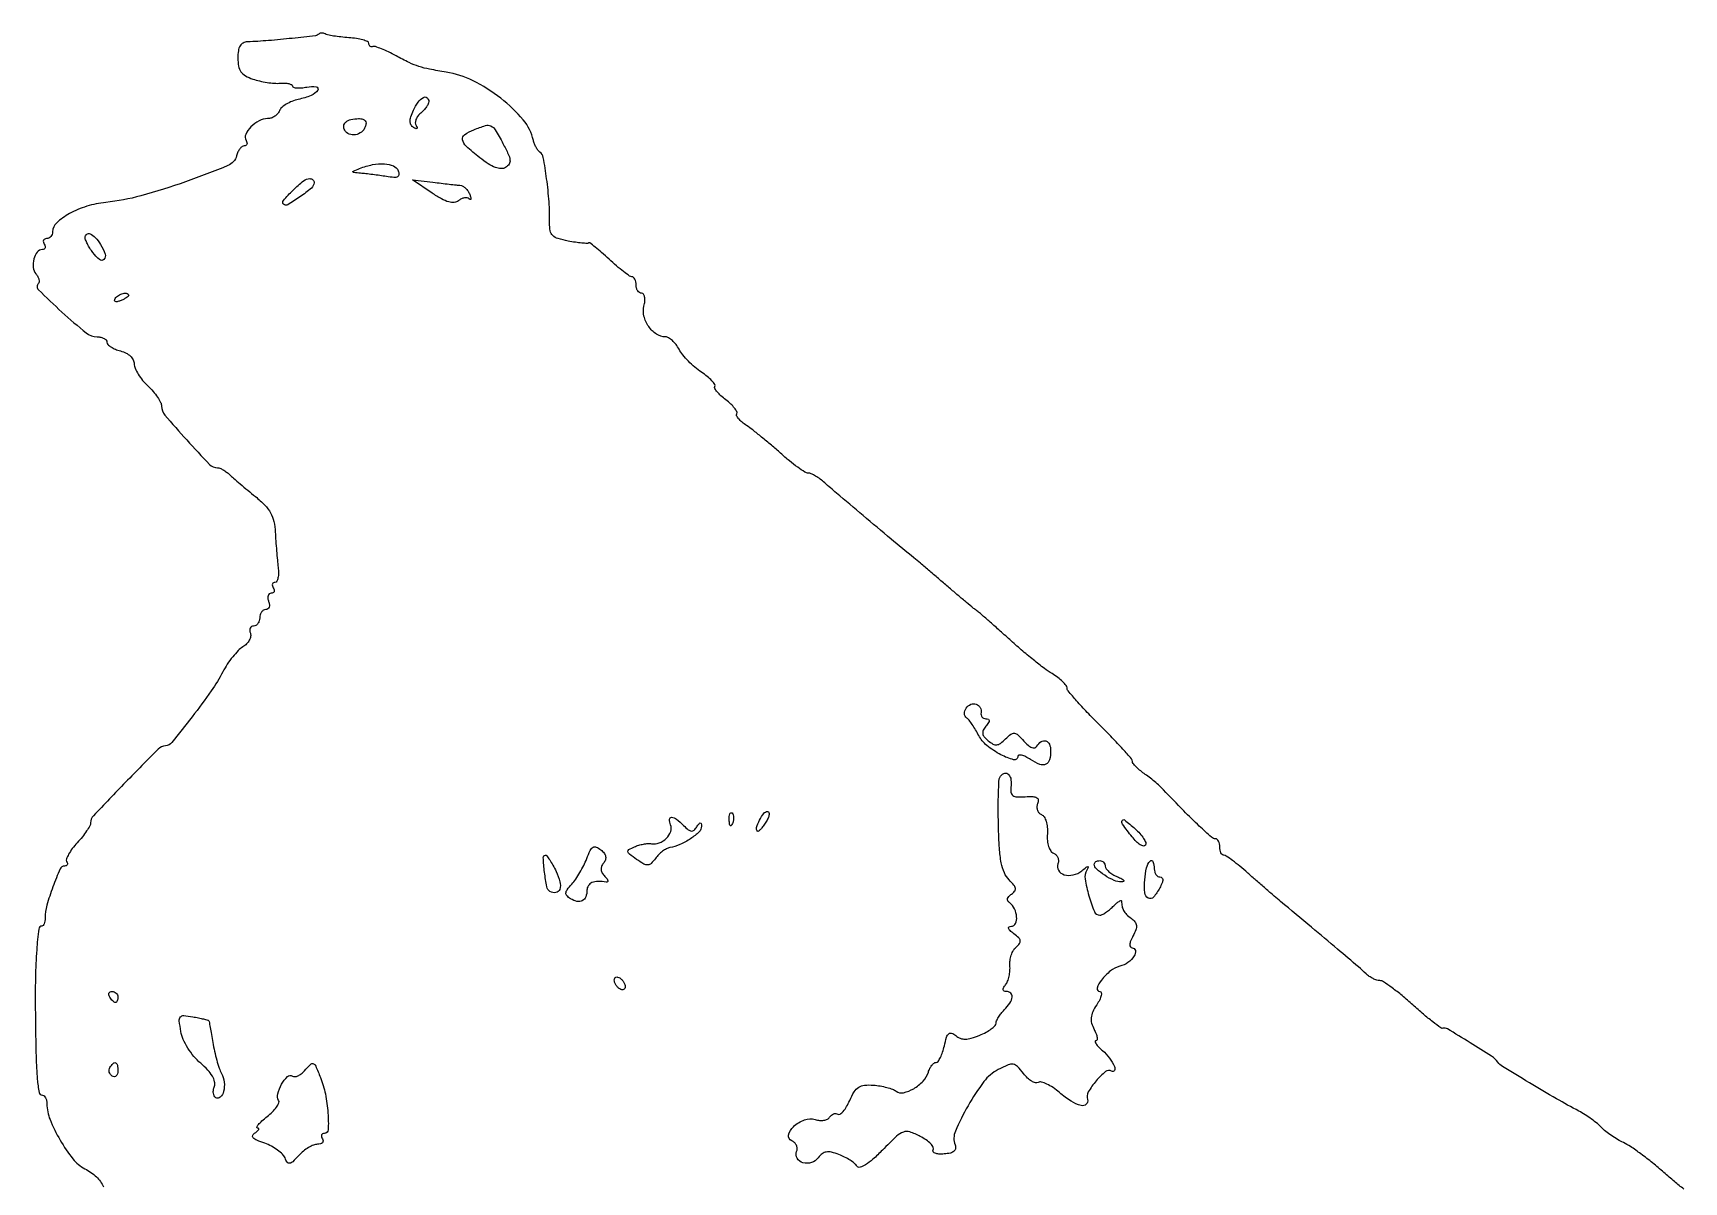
# Model space of a CAD drawing. Extents: x 1 to 394, y 0 to 447.
# Drawn here: x 28.4 to 331.1, y 236.1 to 446.7 of the extents above; entities that cross this region are included whole.
import ezdxf

# ---------------------------------------------------------------- set-up
doc = ezdxf.new("R2010")
doc.units = 0

msp = doc.modelspace()

# ---------------------------------------------------------------- linework, layer by layer
msp.add_lwpolyline([(331.085466, 234.774026, -0.00987), (329.342385, 236.175226, -0.006682), (327.409663, 237.83711, 0.010893), (325.346571, 239.581092, 0.010866), (323.207839, 241.235009, 0.010759), (321.279001, 242.597539, 0.041456), (320, 243.314014, -0.02561), (318.933101, 243.868062, -0.018114), (317.79375, 244.592588, -0.018343), (316.752929, 245.366414, -0.036378), (316, 246.066042, 0.033245), (315.236699, 246.784261, 0.015308), (314.156315, 247.619122, 0.015085), (312.962089, 248.431091, 0.02021), (311.830007, 249.089137, -0.00919), (307.726063, 251.355168, -0.004971), (302.756045, 254.286052, -0.001809), (297.820016, 257.287829, -0.094583), (297, 258.034477, 0.088034), (295.826631, 259.131072, 0.005778), (291.891158, 261.622707, 0.003243), (287.732446, 264.151748, 0.204706), (286.902064, 264.265429, -0.230333), (286.509649, 264.338863, -0.00591), (285.039791, 265.455283, -0.011395), (283.324083, 266.854641, -0.00739), (281.402064, 268.546369, 0.011056), (279.438496, 270.24928, 0.015155), (277.593776, 271.686914, 0.011845), (276.014958, 272.785705, 0.146192), (275.321429, 272.995681, -0.08061), (274.775667, 273.086298, -0.035813), (274.100893, 273.369207, -0.034257), (273.414025, 273.778222, -0.039146), (272.821429, 274.261194, 0.013999), (271.428867, 275.517697, 0.001093), (267.612221, 278.757932, 0.001405), (262.83268, 282.774714, 0.000853), (257.158253, 287.5, -0.003766), (255.982251, 288.490956, -0.00152), (254.391559, 289.860372, -0.001504), (252.688097, 291.344903, -0.001908), (251.124087, 292.726797, 0.009217), (249.681197, 293.964594, 0.012899), (248.344263, 295.012539, 0.009239), (247.202434, 295.828625, 0.143761), (246.75, 295.976797, -0.187715), (246.46346, 296.098634, -0.085233), (246.220313, 296.433809, -0.066597), (246.055309, 296.924257, -0.047922), (246, 297.5, 0.049816), (245.942669, 298.073999, 0.069803), (245.771803, 298.559375, 0.08996), (245.519734, 298.885981, 0.185604), (245.223157, 299, -0.184019), (244.485092, 299.281156, -0.006859), (242.255623, 301.323611, -0.01007), (239.399144, 304.12413, -0.004232), (235.665672, 308, 0.019221), (234.970473, 308.679714, 0.009487), (234.038871, 309.491411, 0.009399), (233.038951, 310.298278, 0.013549), (232.122529, 310.970759, -0.021737), (231.309816, 311.587859, -0.028038), (230.623493, 312.225904, -0.028093), (230.12671, 312.804339, -0.164827), (230, 313.17827, 0.180993), (229.824737, 313.646581, 0.004223), (228.2375, 315.439353, 0.008821), (226.299415, 317.516611, 0.005803), (224, 319.840987, -0.007089), (221.700847, 322.177086, -0.010557), (219.7625, 324.290844, -0.005924), (218.203747, 326.107375, -0.176119), (218, 326.667869, 0.176047), (217.836104, 327.11893, 0.029204), (217.192187, 327.802636, 0.02899), (216.303031, 328.55005, 0.022041), (215.25, 329.265788, -0.02404), (213.861863, 330.217429, -0.007184), (211.839063, 331.798395, -0.007186), (209.616005, 333.641192, -0.00772), (207.5, 335.504404, 0.002011), (205.510658, 337.296819, 0.002597), (203.669226, 338.925471, 0.001969), (202.113857, 340.276001, 0.02293), (201.480343, 340.773008, -0.016837), (200.870958, 341.239209, -0.002038), (199.570146, 342.314571, -0.00242), (198.035308, 343.606609, -0.001991), (196.409401, 345, 0.001287), (194.679671, 346.486596, 0.001069), (192.832122, 348.059375, 0.001079), (191.133518, 349.492821, 0.002922), (189.92047, 350.5, -0.002027), (185.764412, 353.938174, -0.001059), (180.615035, 358.251895, -0.000805), (175.732776, 362.372928, -0.006904), (173.57729, 364.25, 0.023884), (172.751128, 364.921527, 0.025814), (171.885188, 365.492753, 0.026508), (171.097825, 365.90118, 0.101258), (170.561439, 366.023203, -0.137927), (169.947399, 366.210446, -0.013128), (168.636798, 367.100088, -0.015976), (167.109456, 368.272213, -0.011929), (165.5, 369.656614, 0.006601), (163.804172, 371.147038, 0.006014), (162.016585, 372.639891, 0.006026), (160.386631, 373.93578, 0.019336), (159.258586, 374.742796, -0.028931), (158.431237, 375.359017, -0.044672), (157.80235, 375.990308, -0.055358), (157.433846, 376.548368, -0.262431), (157.448706, 376.917004, 0.266576), (157.461267, 377.30293, 0.045163), (157.042219, 377.944264, 0.03898), (156.355274, 378.686178, 0.025458), (155.458938, 379.43356, -0.024182), (154.560966, 380.178434, -0.037261), (153.869378, 380.912697, -0.042302), (153.440072, 381.545035, -0.272848), (153.447796, 381.915532, 0.300442), (153.436561, 382.288063, 0.03653), (152.891225, 382.952993, 0.033636), (152.051519, 383.725313, 0.021159), (150.97712, 384.515378, -0.029526), (149.784933, 385.423163, -0.022281), (148.585001, 386.550866, -0.022712), (147.549806, 387.715914, -0.047445), (146.879163, 388.725786, 0.039733), (146.320391, 389.595975, 0.044467), (145.649565, 390.33195, 0.049467), (144.971544, 390.840937, 0.137123), (144.402449, 391, -0.146661), (142.752542, 391.494592, -0.094524), (141.310469, 392.895663, -0.091288), (140.44792, 394.78009, -0.123901), (140.446724, 396.643756, 0.037974), (140.603748, 397.55855, 0.068515), (140.571314, 398.317033, 0.105537), (140.365849, 398.817099, 0.247542), (140.019052, 399, -0.145579), (139.63044, 399.115597, -0.099274), (139.299347, 399.440625, -0.083326), (139.076193, 399.926589, -0.066148), (139, 400.5, 0.048007), (138.944722, 401.074398, 0.067737), (138.779687, 401.560734, 0.087599), (138.536438, 401.889382, 0.190429), (138.25, 402.004627, -0.153683), (137.802168, 402.148648, -0.010228), (136.702978, 402.961224, -0.013998), (135.41802, 404.011061, -0.009976), (134.036734, 405.254627, 0.00822), (132.687653, 406.477805, 0.013574), (131.504162, 407.460376, 0.007177), (130.5042, 408.222771, 0.370835), (130.278522, 408.206227, -0.213975), (130.033389, 408.113451, -0.008541), (129.058686, 408.188515, -0.013733), (127.881004, 408.3322, -0.009144), (126.540066, 408.558461, -0.026772), (124.68941, 409.009341, -0.119986), (123.73478, 409.570392, -0.153095), (123.269161, 410.429228, -0.052808), (123.144402, 411.852234, 0.021838), (123.044493, 415.754035, 0.01677), (122.606938, 419.995169, 0.010283), (121.996522, 423.853507, 0.193143), (121.357863, 424.87432, -0.073434), (121.005281, 425.220861, -0.034596), (120.655455, 425.756832, -0.033341), (120.360296, 426.379829, -0.040045), (120.171345, 427, 0.122391), (118.309756, 430.764321, 0.050884), (114.195489, 434.724201, 0.049778), (109.10579, 437.951647, 0.07797), (104.179134, 439.529931, -0.009007), (101.137508, 440.059611, -0.030887), (99.196001, 440.559878, -0.033666), (97.41782, 441.272673, -0.012256), (95, 442.510169, 0.01254), (93.604751, 443.22329, 0.01696), (92.307812, 443.79238, 0.013986), (91.217128, 444.192502, 0.148887), (90.75, 444.205603, -0.104673), (90.464062, 444.188719, -0.129964), (90.220313, 444.294107, -0.127763), (90.057697, 444.507982, -0.099307), (90, 444.795613, 0.297948), (89.78821, 445.119476, 0.033848), (88.923684, 445.430001, 0.032148), (87.740168, 445.685837, 0.020346), (86.335946, 445.837987, -0.009589), (84.881918, 445.963961, -0.012119), (83.543621, 446.138704, -0.01025), (82.436942, 446.333884, -0.089867), (81.975426, 446.515188, 0.06909), (81.676579, 446.647075, 0.070726), (81.355515, 446.691153, 0.077518), (81.062025, 446.643938, 0.118338), (80.843106, 446.509772, -0.168152), (80.215045, 446.204669, -0.002366), (75.975711, 445.718017, -0.00722), (71.627289, 445.303125, -0.01025), (67.75, 445.069486, 0.109711), (66.953814, 444.859189, 0.141381), (66.406735, 444.341627, 0.098302), (66.09496, 443.449598, 0.035081), (66, 442.097825, 0.046024), (66.136897, 440.613754, 0.109627), (66.568203, 439.600264, 0.109486), (67.388145, 438.863579, 0.045836), (68.75, 438.251732, 0.025934), (69.967414, 437.903259, 0.018782), (71.353125, 437.637664, 0.019055), (72.691797, 437.48479, 0.038764), (73.75, 437.486788, -0.029099), (74.612213, 437.505066, -0.047066), (75.339062, 437.409265, -0.061556), (75.844007, 437.226049, -0.282086), (76, 436.971553, 0.333745), (76.175855, 436.737441, 0.052922), (76.778034, 436.629998, 0.041005), (77.633163, 436.639528, 0.023948), (78.648625, 436.78366, -0.079023), (80.375902, 436.837508, -0.563214), (80.649123, 436.223016, -0.145869), (79.420639, 435.24249, -0.041954), (77.072072, 434.51583, 0.039546), (75.919748, 434.165356, 0.041693), (74.858226, 433.642537, 0.045463), (74.030073, 433.036375, 0.121006), (73.614925, 432.438893, -0.087776), (73.284063, 431.888819, -0.066462), (72.754139, 431.422675, -0.065762), (72.113955, 431.107575, -0.081695), (71.459956, 431, 0.122534), (69.911424, 430.614719, 0.075434), (68.394824, 429.489574, 0.085457), (67.432702, 428.117159, 0.253878), (67.495259, 427.007671, -0.070599), (67.664056, 426.622059, -0.145715), (67.658268, 426.296003, -0.189605), (67.483713, 426.080985, -0.129246), (67.175648, 426, 0.161258), (66.780369, 425.869112, 0.066583), (66.371718, 425.470871, 0.056389), (66.01214, 424.887884, 0.046091), (65.762215, 424.198711, -0.236266), (64.185051, 422.399763, -0.011036), (56.401305, 419.426289, -0.018797), (48.236584, 416.853666, -0.040953), (41.787497, 415.641492, 0.048151), (38.300264, 414.934011, 0.052165), (35.110767, 413.583165, 0.059532), (32.786034, 411.910206, 0.20348), (32.031425, 410.25, -0.082909), (31.939326, 409.772594, -0.090576), (31.698145, 409.367188, -0.097845), (31.347402, 409.095874, -0.116353), (30.940983, 409, 0.108972), (30.586039, 408.921712, 0.182303), (30.3746, 408.70625, 0.161196), (30.343488, 408.3821, 0.082592), (30.5, 408, -0.072176), (30.666051, 407.617398, -0.147995), (30.656828, 407.29375, -0.188867), (30.478418, 407.080068, -0.126107), (30.166006, 407, 0.230466), (29.226173, 406.5425, 0.101368), (28.59284, 405.272841, 0.09098), (28.470455, 403.730782, 0.148697), (28.974071, 402.531243, -0.046072), (29.320066, 402.026202, -0.062351), (29.527149, 401.513735, -0.07816), (29.573084, 401.071444, -0.185298), (29.440591, 400.773924, 0.416636), (29.445358, 399.620086, 0.009906), (33.756753, 395.544214, 0.012964), (38.199104, 391.713602, 0.173114), (40.198409, 391, -0.052483), (40.8877, 390.927449, -0.072342), (41.470783, 390.711847, -0.092264), (41.862459, 390.393418, -0.177886), (42, 390.019052, 0.196992), (42.172385, 389.598489, 0.05533), (42.734375, 389.141941, 0.046776), (43.542915, 388.722843, 0.034719), (44.5, 388.410644, -0.056273), (45.492243, 388.03905, -0.070768), (46.294707, 387.475727, -0.082068), (46.818527, 386.791892, -0.12309), (47, 386.065906, 0.102798), (47.170664, 385.24459, 0.035396), (47.734375, 384.163169, 0.033407), (48.543295, 383.025445, 0.032949), (49.5, 382, -0.025987), (50.45689, 381.002546, -0.02923), (51.265625, 379.948018, -0.030404), (51.838297, 378.981751, -0.119113), (52, 378.312602, 0.17819), (52.602818, 376.67481, 0.008042), (56.630225, 372.096233, 0.007455), (60.821906, 367.618661, 0.203609), (62.278159, 367, -0.098466), (62.70056, 366.916001, -0.031419), (63.278787, 366.632812, -0.029974), (63.89855, 366.228386, -0.029325), (64.470295, 365.75, 0.010473), (65.200525, 365.090672, 0.002635), (66.417918, 364.048084, 0.002688), (67.822576, 362.870809, 0.002708), (69.236439, 361.711564, -0.029474), (70.950637, 360.145463, -0.065875), (72.002763, 358.732419, -0.072456), (72.59273, 357.182944, -0.042426), (72.859179, 355.211564, 0.004576), (72.954492, 353.58958, 0.003303), (73.089287, 351.782459, 0.003335), (73.240249, 350.066104, 0.007232), (73.384094, 348.75, -0.031417), (73.447942, 347.696186, -0.051491), (73.354148, 346.807813, -0.07037), (73.13235, 346.19752, -0.277215), (72.80347, 346, 0.131907), (72.503205, 345.919383, 0.190132), (72.334205, 345.70625, 0.143817), (72.331306, 345.382735, 0.069326), (72.5, 345, -0.079467), (72.659353, 344.617748, -0.157566), (72.63462, 344.29375, -0.184509), (72.43288, 344.078784, -0.113538), (72.090402, 344, 0.172457), (71.747127, 343.877971, 0.149855), (71.53372, 343.559375, 0.105471), (71.493584, 343.074174, 0.059765), (71.638374, 342.5, -0.06502), (71.77672, 341.926101, -0.112257), (71.719716, 341.440625, -0.151946), (71.480915, 341.121257, -0.158089), (71.106989, 341, 0.134459), (70.684847, 340.884389, 0.100435), (70.325178, 340.559375, 0.087143), (70.08314, 340.073208, 0.072144), (70, 339.5, -0.072144), (69.91686, 338.926792, -0.087143), (69.674822, 338.440625, -0.100435), (69.315153, 338.115611, -0.134459), (68.893011, 338, 0.135891), (68.512485, 337.894634, 0.1523), (68.260193, 337.611731, 0.123624), (68.182265, 337.183447, 0.07524), (68.293232, 336.678234, -0.140619), (68.345032, 336.084352, -0.078516), (68.094873, 335.397149, -0.06784), (67.592428, 334.724136, -0.059014), (66.905716, 334.173192, 0.060775), (66.0562, 333.486717, 0.023437), (65.05189, 332.348279, 0.022792), (64.066741, 330.998378, 0.026089), (63.255496, 329.622343, -0.032958), (61.11142, 326.097079, -0.011814), (57.617221, 321.36408, -0.005279), (53.890006, 316.660784, -0.206786), (52.736586, 316.056949, 0.180435), (51.382772, 315.43362, 0.002938), (45.427175, 309.369894, 0.002811), (39.524533, 303.220218, 0.192134), (39, 301.905589, -0.128575), (38.859261, 301.367337, -0.020347), (38.281344, 300.429331, -0.021428), (37.490228, 299.357234, -0.017276), (36.55351, 298.274283, 0.024162), (35.65325, 297.204053, 0.034853), (34.97417, 296.170626, 0.037574), (34.566396, 295.296696, 0.232834), (34.612527, 294.817927, -0.086662), (34.737538, 294.505559, -0.165525), (34.705473, 294.240266, -0.179237), (34.522392, 294.063544, -0.103624), (34.219077, 294, 0.298775), (33.410764, 293.46965, 0.01308), (32.088309, 290.190175, 0.021046), (30.986709, 286.810209, 0.068351), (30.666667, 284.47998, -0.037552), (30.62403, 283.913072, -0.056273), (30.495312, 283.434155, -0.073762), (30.306779, 283.106584, -0.228311), (30.083333, 282.997995, 0.379654), (29.484529, 282.463057, 0.010118), (29.117564, 278.642092, 0.014928), (28.886743, 273.590103, 0.006861), (28.873016, 267, 0.002656), (29.008162, 259.027856, 0.016153), (29.233176, 254.908232, 0.025029), (29.563574, 252.510203, 0.360455), (30.179342, 252, -0.182671), (30.492602, 251.881603, -0.09086), (30.758932, 251.543259, -0.070763), (30.939386, 251.040092, -0.050808), (31, 250.445136, 0.09644), (31.567299, 247.5313, 0.035807), (33.41511, 243.765409, 0.03557), (35.761045, 240.327893, 0.106294), (37.946523, 238.527654, -0.069028), (40.071066, 237.026629, -0.107525), (41.338663, 235.188214, -0.120103)], format="xyb")
for points in [[(101, 434.122445, -0.117428), (100.899657, 433.701083, -0.036572), (100.562609, 433.139669, -0.034288), (100.080842, 432.546753, -0.031807), (99.51101, 432.009138, 0.059806), (98.989616, 431.459025, 0.071016), (98.648439, 430.830535, 0.08334), (98.532106, 430.223187, 0.145139), (98.665519, 429.732185, -0.04287), (98.853207, 429.360754, -0.341106), (98.804263, 429.187457, -0.270582), (98.601045, 429.165101, -0.033672), (98.192218, 429.381203, -0.125468), (97.740682, 429.849113, -0.130703), (97.577128, 430.468843, -0.081221), (97.718564, 431.323555, -0.025368), (98.198225, 432.535711, -0.046958), (99.057941, 434.032466, -0.110517), (100.007898, 434.891944, -0.314473), (100.672701, 434.829222, -0.220305)], [(89.361626, 429.5, -0.133584), (88.6611, 428.543243, -0.127029), (87.559189, 428.05051, -0.136198), (86.415201, 428.168692, -0.16229), (85.586203, 428.86052, -0.167896), (85.403066, 429.676102, -0.19251), (85.778403, 430.376123, -0.120837), (86.73476, 430.847272, -0.054364), (88.135282, 431, -0.061126), (88.886199, 430.907854, -0.161697), (89.337692, 430.621751, -0.183198), (89.495442, 430.150434, -0.081936)], [(114.590314, 426.462156, -0.013583), (115.577044, 424.504322, -0.082306), (115.884997, 423.414661, -0.171286), (115.712706, 422.672449, -0.112939), (115.082796, 422.051171, -0.1491), (114.24903, 421.831552, -0.080594), (113.199245, 422.043593, -0.055044), (111.908911, 422.699233, -0.023345), (110.335042, 423.839015, -0.01628), (107.864626, 425.94536, -0.157221), (107.187799, 427.126552, -0.301625), (107.55574, 428.054622, -0.056376), (109.25, 428.968838, -0.021473), (111.389713, 429.723923, -0.18589), (112.379865, 429.65323, -0.14831), (113.181865, 428.930677, -0.012248)], [(95.381225, 421.448928, -0.089793), (95.516084, 420.73735, -0.28755), (95.273979, 420.344055, -0.136145), (94.605574, 420.216628, -0.020219), (93.230754, 420.386136, 0.005266), (92.039023, 420.56939, 0.003872), (90.714659, 420.748329, 0.003913), (89.458938, 420.898125, 0.008699), (88.5, 420.988055, -0.004483), (87.231609, 421.096226, -0.329422), (87.085463, 421.227145, -0.359327), (87.173088, 421.39299, -0.004839), (88.320168, 421.857985, -0.043596), (90.706208, 422.565631, -0.064852), (92.876337, 422.721399, -0.085956), (94.523339, 422.33688, -0.203632)], [(79.968575, 419.25, -0.210955), (79.489747, 418.277905, -0.020848), (77.376406, 416.652567, -0.018669), (75.149194, 415.20423, -0.343823), (74.365492, 415.301175, -0.395687), (74.34297, 416.008464, -0.01918), (76.112683, 417.870101, -0.022598), (78.053775, 419.597323, -0.172165), (79.188561, 420, -0.092131), (79.495905, 419.942883, -0.099905), (79.752409, 419.779688, -0.104055), (79.918228, 419.536084, -0.108463)], [(106.706967, 418.775507, -0.104786), (107.212774, 418.619739, -0.05935), (107.734429, 418.242488, -0.055401), (108.192158, 417.715768, -0.059655), (108.50982, 417.113814, -0.021089), (108.697751, 416.554657, -0.10482), (108.721854, 416.225922, -0.452749), (108.606141, 416.149309, -0.130726), (108.394862, 416.271805, 0.150706), (108.029264, 416.465047, 0.087492), (107.528325, 416.471326, 0.073312), (106.970593, 416.293674, 0.059569), (106.443154, 415.952822, -0.152111), (105.659186, 415.62982, -0.093376), (104.656541, 415.72769, -0.058125), (103.350486, 416.27932, -0.020122), (101.609377, 417.361212), (98.016465, 419.799429), (101.758232, 419.341888, 0.000921), (103.27928, 419.158739, 0.001009), (104.755402, 418.986778, 0.000942), (106.018524, 418.844623, 0.005064)], [(40.828741, 407.902621, -0.053206), (41.666597, 406.176664, -0.285879), (41.457157, 405.200168, -0.391695), (40.632692, 405.153982, -0.062263), (39.418239, 406.442702, -0.01811), (38.875323, 407.24459, -0.020642), (38.416608, 408.05012, -0.020312), (38.086476, 408.759146, -0.099108), (38, 409.19113, -0.224385), (38.297625, 409.82094, -0.286284), (38.920855, 409.902565, -0.105871), (39.857412, 409.207614, -0.040826)], [(46, 398.606989, -0.2252), (45.911231, 398.419896, -0.029412), (45.544118, 398.154486, -0.029555), (45.042538, 397.875192, -0.020646), (44.448062, 397.618443, -0.036408), (43.868281, 397.443138, -0.155351), (43.512472, 397.474315, -0.32948), (43.393111, 397.674071, -0.1144), (43.507079, 398.011454, -0.115814), (44.098109, 398.603931, -0.080554), (44.973761, 398.969265, -0.115534), (45.708846, 398.972535, -0.349578)], [(202.25, 322.125, 0.099039), (202.240886, 321.695882, 0.121449), (202.403156, 321.330469, 0.123689), (202.71378, 321.086872, 0.105113), (203.122445, 321, -0.08665), (203.579259, 320.920235, -0.318696), (203.737609, 320.692713, -0.149283), (203.613289, 320.298369, -0.022742), (203.110114, 319.632679, 0.061781), (202.643033, 318.902877, 0.152444), (202.55319, 318.280471, 0.135684), (202.832442, 317.669836, 0.044888), (203.537857, 316.968581, 0.04701), (204.423158, 316.364508, 0.152708), (205.11133, 316.223758, 0.136905), (205.80345, 316.494954, 0.034973), (206.720785, 317.292213, -0.03111), (207.71923, 318.173582, -0.196271), (208.359601, 318.353143, -0.166065), (209.005503, 318.046411, -0.020969), (210.080918, 316.9067, 0.034303), (210.849796, 316.134172, 0.084787), (211.528919, 315.717782, 0.148777), (212.07288, 315.671182, 0.204609), (212.469339, 315.95039, -0.101528), (213.27301, 316.802867, -0.232251), (214.123346, 316.936682, -0.224766), (214.769993, 316.343255, -0.096827), (215, 315.166667, -0.060756), (214.791913, 313.460493, -0.230515), (214.122328, 312.658786, -0.204725), (213.009433, 312.63878, -0.048575), (211.329826, 313.519545, 0.026757), (210.43532, 314.039501, 0.056275), (209.684386, 314.322673, 0.107461), (209.191548, 314.339473, 0.362416), (209, 314.109917, -0.487596), (208.217686, 313.498429, -0.061688), (205.895315, 314.391521, -0.047714), (203.309272, 316.106973, -0.104131), (201.816316, 317.944808, 0.015395), (201.249013, 318.969815, 0.016363), (200.630505, 319.936883, 0.016159), (200.046079, 320.731663, 0.069316), (199.623479, 321.138197, -0.23187), (199.201725, 321.933694, -0.15795), (199.491305, 322.935068, -0.141797), (200.348346, 323.648584, -0.193958), (201.341641, 323.677786, -0.08864), (201.76514, 323.429318, -0.083716), (202.086294, 323.045194, -0.086028), (202.257539, 322.587013, -0.101524)], [(207.73821, 308.75, 0.049432), (207.73027, 307.564092, 0.20559), (208.064179, 306.949399, 0.158762), (208.80853, 306.675365, 0.027087), (210.337918, 306.700301, -0.023094), (211.719493, 306.733857, -0.124323), (212.438534, 306.535419, -0.251956), (212.709167, 306.10424, -0.108745), (212.604776, 305.412447, 0.085257), (212.484316, 304.80671, 0.093598), (212.579881, 304.216226, 0.100388), (212.874407, 303.732819, 0.114769), (213.321939, 303.429955, -0.164887), (213.81212, 303.022713, -0.063665), (214.180178, 302.206359, -0.052684), (214.389759, 301.123242, -0.038766), (214.4, 299.9, 0.038384), (214.409518, 298.649163, 0.056118), (214.624305, 297.569972, 0.069638), (215.009506, 296.767695, 0.155666), (215.531777, 296.349432, -0.104119), (216.002453, 296.045148, -0.099002), (216.320716, 295.57191, -0.09667), (216.437263, 295.00265, -0.094179), (216.333104, 294.425671, 0.231648), (216.440208, 293.223517, 0.187203), (217.478819, 292.423174, 0.129261), (219.141994, 292.374379, 0.113902), (220.704693, 293.138124, -0.008008), (221.511402, 293.771232, -0.138107), (221.820384, 293.892824, -0.57941), (221.906592, 293.77231, -0.02797), (221.620859, 293.23045, 0.177302), (221.313631, 291.634961, 0.030349), (222.003079, 288.572018, 0.027599), (223.02593, 285.655121, 0.303415), (224.006124, 285, 0.11572), (224.435918, 285.100822, 0.028664), (225.068763, 285.461607, 0.027781), (225.764487, 285.969942, 0.024716), (226.428571, 286.571429, -0.017127), (227.032314, 287.135167, -0.037559), (227.538393, 287.513393, -0.072492), (227.876078, 287.665004, -0.497962), (228, 287.571429, 0.047759), (228.092905, 286.601004, 0.080861), (228.373944, 285.836472, 0.073388), (228.905313, 285.152021, 0.033203), (229.777378, 284.420835, -0.064323), (230.459599, 283.772624, -0.147597), (230.725994, 283.12346, -0.115608), (230.61884, 282.327765, -0.031846), (230.091428, 281.170835, 0.027178), (229.665687, 280.259548, 0.07767), (229.508237, 279.580004, 0.166186), (229.615755, 279.170411, 0.251279), (229.933431, 279, -0.360514), (230.525162, 278.50961, -0.196541), (230.324042, 277.52444, -0.089234), (229.163253, 276.321364, -0.094417), (227.677642, 275.627381, 0.107031), (225.972949, 274.778571, 0.05655), (224.299099, 273.095263, 0.097993), (223.544002, 271.624233, 0.498464), (224.014579, 271, -0.3464), (224.27234, 270.797074, -0.116571), (224.274821, 270.285323, -0.059997), (223.991156, 269.501163, -0.02828), (223.451981, 268.567058, 0.033969), (222.718281, 267.261902, 0.084254), (222.420326, 266.210327, 0.096158), (222.504606, 265.206159, 0.054037), (222.964112, 264.067058, -0.028815), (223.332571, 263.271605, -0.056177), (223.514757, 262.597425, -0.095648), (223.496982, 262.142142, -0.336589), (223.285184, 261.966731, 0.462253), (223.158879, 261.804812, 0.098836), (223.318148, 261.428703, 0.044297), (223.785951, 260.857417, 0.019213), (224.5, 260.181864, -0.050147), (225.795323, 258.795062, -0.058788), (226.710274, 257.246491, -0.231496), (226.682382, 256.52736, -0.431848), (226.175456, 256.391562, 0.318966), (225.061177, 256.320201, 0.046273), (223.340131, 254.638068, 0.045801), (221.905559, 252.597764, 0.213934), (221.765885, 251.202346, -0.299957), (221.534121, 250.334915, -0.247409), (220.585568, 250.10098, -0.0818), (218.757037, 250.888155, -0.035146), (216.619582, 252.479636, 0.027832), (215.442936, 253.382749, 0.038454), (214.28954, 254.046372, 0.042942), (213.306934, 254.415562, 0.209787), (212.732367, 254.334594, -0.206346), (212.223381, 254.25944, -0.070628), (211.521952, 254.557164, -0.055953), (210.750293, 255.148934, -0.039656), (210.025604, 255.966056, 0.028717), (208.927498, 257.260113, 0.165392), (208.142879, 257.670484, 0.140088), (207.200255, 257.552719, 0.018651), (205.366684, 256.68962, 0.112474), (202.776996, 254.502785, 0.03172), (199.853352, 250.06087, 0.028588), (197.536729, 245.403065, 0.195117), (197.489, 242.889262, -0.123375), (197.569056, 242.230321, -0.191763), (197.296349, 241.735301, -0.11715), (196.617276, 241.402989, -0.034836), (195.467674, 241.226634, -0.033178), (194.517102, 241.211192, -0.076351), (193.818304, 241.354661, -0.161158), (193.481739, 241.623764, -0.290353), (193.477794, 241.96407, 0.267661), (193.49226, 242.438021, 0.067832), (193.021843, 243.085921, 0.050823), (192.193834, 243.791561, 0.031753), (191.100484, 244.448038, 0.037056), (189.188969, 245.263369, 0.170971), (188.004165, 245.252026, 0.102827), (186.767363, 244.488323, 0.009317), (184.164304, 241.92995, -0.016157), (182.425316, 240.266963, -0.042549), (181.049247, 239.230168, -0.071596), (180.049982, 238.786668, -0.334717), (179.499377, 239.001008, 0.085795), (179.057393, 239.500144, 0.026563), (178.238937, 240.086635, 0.025695), (177.237624, 240.656334, 0.02565), (176.182585, 241.120681, 0.03092), (174.814658, 241.546082, 0.098279), (173.862389, 241.587775, 0.127448), (173.109805, 241.264516, 0.070163), (172.40678, 240.541627, -0.158602), (171.167979, 239.648152, -0.147486), (169.600206, 239.620878, -0.190106), (168.53551, 240.432273, -0.231582), (168.425671, 241.666896, 0.101183), (168.522052, 242.24669, 0.098424), (168.384944, 242.824011, 0.097425), (168.035639, 243.309566, 0.096934), (167.52787, 243.627679, -0.371697), (166.953092, 244.698445, -0.15414), (167.841973, 246.233166, -0.093578), (169.887479, 247.496696, -0.170128), (171.828715, 247.554364, 0.054037), (172.643314, 247.389778, 0.06225), (173.435207, 247.415878, 0.072131), (174.086711, 247.618341, 0.143959), (174.484941, 247.975635, -0.07841), (174.798199, 248.340033, -0.090535), (175.194397, 248.568802, -0.100781), (175.61038, 248.62835, -0.124354), (175.982773, 248.510647, 0.299184), (176.400406, 248.522278, 0.062498), (176.971801, 249.037855, 0.046729), (177.590444, 249.907202, 0.028035), (178.163675, 251.038385, -0.034177), (178.992706, 252.625727, -0.112104), (179.81368, 253.46746, -0.121158), (180.879069, 253.836514, -0.043231), (182.5, 253.846106, -0.022555), (183.734474, 253.690244, -0.021866), (184.962919, 253.422729, -0.022393), (186.020561, 253.092171, -0.07142), (186.671639, 252.744644, 0.216067), (188.027364, 252.459502, 0.079411), (189.88935, 253.196254, 0.07234), (191.614137, 254.590149, 0.11028), (192.578561, 256.247525, -0.041453), (192.854369, 256.918137, -0.051109), (193.222002, 257.48521, -0.059713), (193.620974, 257.875348, -0.165209), (193.987932, 258, 0.240748), (194.360114, 258.19023, 0.040645), (194.787113, 258.895289, 0.036701), (195.191934, 259.880322, 0.025094), (195.510497, 261.047791, -0.018047), (195.918401, 262.630127, -0.137756), (196.324018, 263.273982, -0.285423), (196.843629, 263.367877, -0.079023), (197.589048, 262.926097, 0.081183), (198.431434, 262.43172, 0.096643), (199.337322, 262.270602, 0.069859), (200.457087, 262.446903, 0.024266), (201.999096, 262.999626, 0.025243), (203.148268, 263.545098, 0.034379), (204.118485, 264.156599, 0.036717), (204.813609, 264.74748, 0.200858), (205, 265.192749, -0.105927), (205.099895, 265.658984, -0.031816), (205.440625, 266.304388, -0.03032), (205.925926, 266.998783, -0.028708), (206.5, 267.642857, 0.046655), (207.540195, 268.897667, 0.122335), (207.944458, 269.986677, 0.243556), (207.672105, 270.697673, 0.183822), (206.877555, 271, -0.093979), (206.449956, 271.081086, -0.278703), (206.275987, 271.30881, -0.161095), (206.356929, 271.68729, -0.034444), (206.741068, 272.25, 0.075626), (207.105358, 272.890862, 0.036338), (207.379378, 273.798249, 0.034972), (207.532463, 274.80625, 0.041969), (207.529503, 275.765315, -0.056208), (207.553547, 276.71461, -0.04742), (207.785126, 277.693117, -0.049586), (208.176212, 278.554367, -0.088412), (208.67708, 279.146964, 0.053386), (209.298616, 279.786146, 0.211242), (209.430266, 280.305261, 0.161036), (209.143392, 280.846579, 0.028745), (208.26109, 281.599845, -0.022977), (207.555019, 282.188717, -0.125821), (207.285258, 282.601013, -0.361707), (207.382402, 282.855178, -0.122359), (207.793837, 282.968197, 0.286835), (208.545622, 283.464239, 0.124994), (208.768953, 284.690281, 0.093742), (208.382725, 286.169164, 0.121823), (207.5, 287.25, -0.103341), (207.170665, 287.624479, -0.180564), (207.106434, 288.027318, -0.142765), (207.324625, 288.443598, -0.05785), (207.823889, 288.854683, 0.07998), (208.397373, 289.370891, 0.214423), (208.533257, 289.890372, 0.130928), (208.245637, 290.522544, 0.024516), (207.383468, 291.473675, -0.095773), (206.515046, 292.758325, -0.052312), (205.952871, 294.582508, -0.033156), (205.609118, 297.250744, -0.009801), (205.435072, 301.368992, -0.005156), (205.396004, 304.53889, -0.007523), (205.432408, 307.331829, -0.004117), (205.517683, 309.679159, -0.120469), (205.684509, 310.25, -0.136855), (206.402148, 310.952398, -0.291206), (207.145933, 310.904661, -0.186262), (207.672789, 310.085693, -0.077363)], [(147.716746, 301.426111, 0.026648), (148.575124, 300.654658, 0.144903), (149.146995, 300.4189, 0.214145), (149.628436, 300.577746, 0.066379), (150.130005, 301.176111, -0.018028), (150.537761, 301.770709, -0.204455), (150.778455, 301.911827, -0.40025), (150.936735, 301.795325, -0.040582), (150.984687, 301.285184, -0.208609), (150.557709, 300.271652, -0.042273), (149.000155, 299.021702, -0.043158), (147.043478, 297.938723, -0.063683), (145.16592, 297.374236, 0.083758), (144.564231, 297.166807, 0.036432), (143.850916, 296.707636, 0.034742), (143.146776, 296.097209, 0.038954), (142.562698, 295.416632, -0.037232), (141.76501, 294.480658, -0.185257), (141.146739, 294.20143, -0.147239), (140.415221, 294.376211, -0.021029), (139.101711, 295.216206, -0.011409), (137.790055, 296.180269, -0.188321), (137.515057, 296.637098, -0.313779), (137.696708, 297.024441, -0.028341), (138.704932, 297.533436, -0.032126), (139.489332, 297.816761, -0.025928), (140.361679, 298.021514, -0.026643), (141.189486, 298.125888, -0.059006), (141.824189, 298.096846, 0.134917), (143.237152, 298.245202, 0.102312), (144.549286, 299.098775, 0.110627), (145.344049, 300.339314, 0.180893), (145.33357, 301.573113, -0.089639), (145.141657, 302.58404, -0.43499), (145.518648, 302.941634, -0.153982), (146.39925, 302.602946, -0.028174)], [(156.683114, 301.8125, -0.054073), (156.461564, 301.395823, -0.470617), (156.279315, 301.37858, -0.168741), (156.137993, 301.670344, -0.018894), (156.078947, 302.416667, -0.028489), (156.089945, 303.112848, -0.077125), (156.200665, 303.592839, -0.208169), (156.385309, 303.77538, -0.296942), (156.604167, 303.729167, -0.126455), (156.797407, 303.402231, -0.060344), (156.876576, 302.916927, -0.05415), (156.839148, 302.359369, -0.051402)], [(162.796329, 302.045478, -0.01756), (162.30589, 301.318298, -0.030493), (161.842795, 300.756569, -0.033321), (161.455414, 300.392955, -0.38572), (161.264316, 300.40235, -0.276739), (161.091579, 301.091966, -0.045201), (161.630935, 302.423464, -0.045225), (162.411845, 303.653666, -0.232774), (163.115463, 304, -0.31296), (163.353422, 303.834884, -0.130593), (163.39358, 303.425859, -0.067431), (163.201081, 302.795782, -0.03178)], [(232.386168, 297.815815, -0.318301), (232.031266, 297.665389, -0.087267), (231.436745, 297.909432, -0.055275), (230.695846, 298.501306, -0.029958), (229.920276, 299.374224, -0.008202), (228.188794, 301.651345, -0.252535), (228.09338, 302.333442, -0.509678), (228.525514, 302.454125, -0.011329), (230.465892, 300.842707, -0.029546), (231.370511, 299.957107, -0.04293), (232.047154, 299.069131, -0.050776), (232.432484, 298.298896, -0.233083)], [(133.036125, 294.543528, 0.080062), (132.681586, 293.942487, 0.118121), (132.597683, 293.338374, 0.109089), (132.796507, 292.727097, 0.061315), (133.273794, 292.104778, -0.030604), (133.681599, 291.635616, -0.111378), (133.846052, 291.279404, -0.326153), (133.761935, 291.090979, -0.178869), (133.5, 291.046992, 0.044993), (132.01542, 291.192487, 0.102798), (130.9173, 290.973191, 0.150488), (130.250036, 290.410339, 0.143814), (130, 289.559017, -0.092772), (129.776168, 288.363049, -0.182973), (129.139386, 287.654314, -0.175189), (128.16954, 287.527496, -0.084385), (126.992018, 288.004933, -0.060679), (126.318189, 288.544043, -0.218256), (126.136564, 289.049386, -0.141639), (126.374128, 289.668952, -0.022006), (127.22016, 290.69078, 0.034473), (127.926866, 291.588972, 0.017304), (128.697922, 292.810329, 0.017095), (129.411419, 294.134147, 0.024212), (129.94697, 295.36052, -0.019868), (130.589953, 296.868473, -0.143197), (131.109602, 297.452373, -0.250781), (131.701846, 297.492511, -0.067343), (132.528904, 296.976012, -0.053284), (133.136839, 296.351071, -0.115399), (133.417843, 295.746918, -0.136443), (133.378531, 295.148849, -0.089204)], [(124.345672, 293.008903, -0.053443), (125.040894, 291.138986, -0.13816), (125.004654, 289.713094, -0.292959), (124.31356, 289.130005, -0.1728), (123.2185, 289.364959, -0.209594), (122.640444, 290.202663, -0.017423), (122.220505, 292.873268, -0.015492), (121.979273, 295.542078, -0.43165), (122.410874, 296, -0.242171), (122.646746, 295.878639, -0.011563), (123.161811, 295.121365, -0.016781), (123.741791, 294.155129, -0.011076)], [(225, 293.967776, 0.164775), (225.155651, 293.508286, 0.051767), (225.660937, 292.973103, 0.045335), (226.388885, 292.453334, 0.036836), (227.25, 292.031162, -0.020562), (228.033538, 291.678144, -0.108127), (228.398438, 291.38316, -0.468997), (228.358839, 291.189349, -0.118329), (228, 291.09519, -0.110074), (226.638373, 291.368672, -0.040275), (224.90255, 292.312416, -0.037708), (223.401722, 293.46254, -0.213547), (223, 294.360243, -0.154006), (223.076978, 294.604234, -0.09792), (223.29375, 294.812071, -0.080425), (223.617631, 294.952316, -0.062113), (224, 295, -0.102327), (224.381592, 294.92108, -0.09866), (224.70625, 294.696784, -0.097137), (224.923777, 294.361762, -0.095845)], [(234, 293.5, 0.067246), (234.077464, 292.926627, 0.084069), (234.304085, 292.440625, 0.099557), (234.640425, 292.115614, 0.143424), (235.035184, 292, -0.188457), (235.404473, 291.855684, -0.214004), (235.552925, 291.508497, -0.094032), (235.426677, 290.901619, -0.0247), (235, 290, -0.05448), (233.843111, 288.309884, -0.353898), (232.898852, 288.136683, -0.252276), (232.265252, 289.108673, -0.038674), (232.2506, 291.497995, -0.038009), (232.568998, 293.645995, -0.124392), (233.215126, 294.915934, -0.565586), (233.756887, 294.819124, -0.09138)], [(137, 271.881966, -0.117858), (136.920761, 271.550471, -0.186277), (136.70625, 271.357263, -0.154201), (136.382383, 271.338175, -0.076764), (136, 271.5, -0.064269), (135.617474, 271.810561, -0.051777), (135.29375, 272.230237, -0.053414), (135.073533, 272.689814, -0.085235), (135, 273.118034, -0.117858), (135.079239, 273.449529, -0.186277), (135.29375, 273.642737, -0.154201), (135.617617, 273.661825, -0.076764), (136, 273.5, -0.064269), (136.382526, 273.189439, -0.051777), (136.70625, 272.769763, -0.053414), (136.926467, 272.310186, -0.085235)], [(44, 270, -0.042167), (43.967655, 269.617151, -0.061769), (43.870461, 269.29375, -0.081139), (43.727648, 269.07446, -0.210953), (43.559017, 269, -0.151918), (43.34829, 269.065539, -0.038439), (43.066025, 269.29375, -0.035638), (42.768994, 269.617226, -0.029505), (42.5, 270, -0.082592), (42.343488, 270.3821, -0.161196), (42.3746, 270.70625, -0.182303), (42.586039, 270.921712, -0.108972), (42.940983, 271, -0.093332), (43.345238, 270.923877, -0.09642), (43.688914, 270.70625, -0.099167), (43.918938, 270.381556, -0.105053)], [(60.632186, 265.689194, -0.139141), (60.717706, 265.523425, -0.002033), (60.934319, 264.430795, -0.00539), (61.168134, 263.152164, -0.00351), (61.411832, 261.670958, 0.015542), (61.715072, 260.06941, 0.013782), (62.127886, 258.423696, 0.013975), (62.581858, 256.962759, 0.040564), (63.003532, 255.9934, -0.095571), (63.495768, 254.406824, -0.086418), (63.388991, 252.690625, -0.142797), (62.783693, 251.629076, -0.343216), (61.938889, 251.537769, -0.148181), (61.658204, 251.855864, -0.077472), (61.51387, 252.369098, -0.065963), (61.521476, 252.991238, -0.055669), (61.687796, 253.628792, 0.153685), (61.739272, 254.465789, 0.072659), (61.32507, 255.477408, 0.0538), (60.473292, 256.61862, 0.028273), (59.195495, 257.846767, -0.040702), (57.931136, 259.123875, -0.035171), (56.821219, 260.650287, -0.036474), (55.984821, 262.235573, -0.060146), (55.548691, 263.684266, -0.015159), (55.26794, 265.648677, -0.20062), (55.469105, 266.336979, -0.249041), (56.072719, 266.593834, -0.023392), (57.724791, 266.37346, -0.005193), (58.783832, 266.170036, -0.007747), (59.705027, 265.96824, -0.003863), (60.478023, 265.779999, -0.143832)], [(44, 256.440983, -0.067432), (43.925389, 255.890269, -0.140899), (43.701458, 255.524436, -0.190788), (43.36964, 255.397824, -0.136093), (42.983688, 255.510081, -0.090427), (42.639411, 255.820631, -0.095498), (42.434921, 256.22714, -0.099685), (42.401101, 256.665803, -0.108373), (42.542705, 257.069098, -0.050477), (43.13314, 257.838655, -0.315493), (43.592818, 257.933879, -0.25701), (43.914842, 257.519563, -0.039415)], [(81.141807, 255.25, -0.044759), (82.040274, 252.22409, -0.032166), (82.514559, 248.728687, -0.026926), (82.565631, 245.673936, -0.403382), (81.866202, 245, 0.120459), (81.540976, 244.920494, 0.187201), (81.352633, 244.70625, 0.152212), (81.336777, 244.382456, 0.075241), (81.5, 244, -0.134389), (81.611854, 243.620181, -0.190546), (81.489968, 243.29375, -0.142077), (81.134408, 243.073499, -0.068188), (80.597972, 243, 0.098116), (79.881153, 242.85797, 0.036945), (78.962799, 242.397162, 0.034843), (78.009792, 241.733097, 0.035648), (77.165981, 240.947785, -0.01412), (76.051378, 239.81716, -0.147811), (75.477885, 239.525269, -0.297334), (75.050046, 239.706518, -0.056473), (74.640213, 240.495207, 0.106548), (74.18939, 241.185261, 0.03884), (73.293256, 241.943376, 0.036357), (72.152024, 242.645956, 0.035947), (70.916814, 243.178844, -0.017768), (69.465022, 243.743547, -0.106882), (68.809562, 244.210942, -0.305794), (68.744559, 244.656514, -0.140224), (69.153627, 245.116108, 0.027994), (69.615672, 245.446553, 0.101742), (69.844576, 245.723226, 0.329069), (69.818613, 245.898075, 0.194984), (69.615141, 245.984687, -0.528057), (69.498248, 246.162402, -0.077309), (69.766998, 246.606524, -0.035857), (70.419756, 247.279464, -0.015607), (71.374669, 248.080075, 0.029478), (72.347061, 248.94236, 0.043773), (73.079009, 249.813285, 0.052675), (73.500443, 250.573533, 0.243257), (73.463284, 251.059408, -0.209934), (73.295788, 252.250415, -0.060732), (74.027654, 254.003609, -0.067054), (75.091473, 255.401026, -0.348061), (75.990226, 255.506041, 0.165306), (76.42765, 255.405499, 0.075084), (77.0035, 255.553525, 0.062217), (77.623023, 255.913003, 0.049427), (78.190053, 256.439995, -0.016154), (79.346244, 257.66745, -0.300101), (79.843593, 257.768206, -0.197422), (80.270496, 257.351719, -0.007456)]]:
    msp.add_lwpolyline(points, format="xyb", close=True)

doc.saveas('drawing.dxf')
